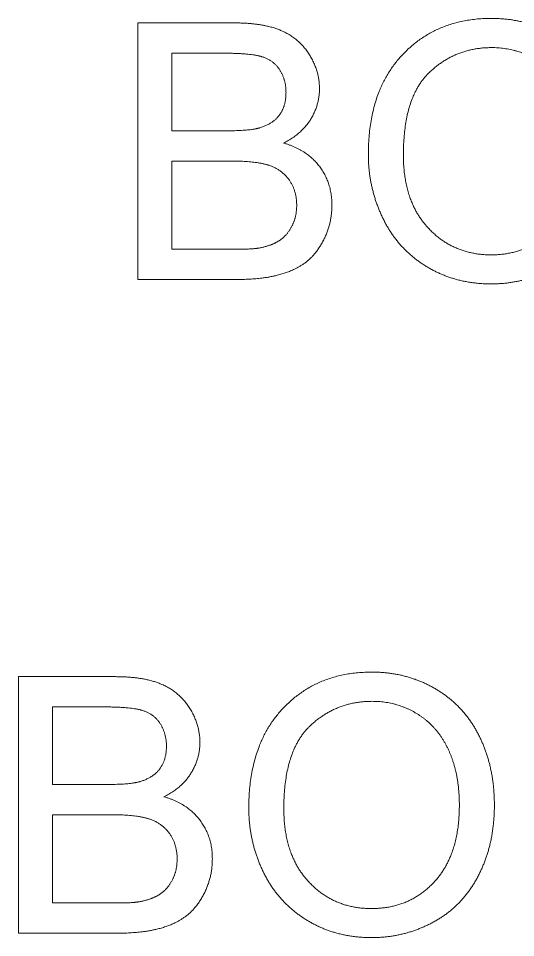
# Model space of a CAD drawing. Header units: millimetres. Extents: x -205 to 205, y -139 to 139.
# Drawn here: x 84.93 to 88.19, y -0.23 to 5.79 of the extents above; entities that cross this region are included whole.
import ezdxf

# ---------------------------------------------------------------- set-up
doc = ezdxf.new("R2010")
doc.units = ezdxf.units.MM
doc.layers.add('dimensions', color=7, linetype='Continuous', lineweight=18)

msp = doc.modelspace()

# ---------------------------------------------------------------- linework, layer by layer
at = {"layer": 'dimensions'}
for p, q in [((85.7175, 5.7631), (85.7175, 4.0809)), ((86.3486, 5.7631), (85.7175, 5.7631)), ((85.9401, 5.0562), (85.9401, 5.5646)), ((85.9401, 5.5646), (86.2763, 5.5646)), ((86.3039, 5.0562), (85.9401, 5.0562)), ((85.9401, 4.2794), (85.9401, 4.8577)), ((85.9401, 4.8577), (86.3291, 4.8577)), ((86.3589, 4.2794), (85.9401, 4.2794)), ((85.7175, 4.0809), (86.3589, 4.0809)), ((84.9344, 1.4773), (84.9344, -0.2048)), ((85.5655, 1.4773), (84.9344, 1.4773)), ((85.157, 0.7705), (85.157, 1.2788)), ((85.157, 1.2788), (85.4932, 1.2788)), ((85.5207, 0.7705), (85.157, 0.7705)), ((85.157, -0.0063), (85.157, 0.572)), ((85.157, 0.572), (85.546, 0.572)), ((85.5758, -0.0063), (85.157, -0.0063)), ((84.9344, -0.2048), (85.5758, -0.2048))]:
    msp.add_line(p, q, dxfattribs=at)
for points in [[(87.4513, 5.5559), (87.6762, 5.7929), (88.0319, 5.7929)], [(88.0319, 5.7929), (88.2649, 5.7929), (88.4519, 5.6816)], [(86.3486, 5.7631), (86.5414, 5.7631), (86.6579, 5.712)], [(86.6579, 5.712), (86.7743, 5.6609), (86.8403, 5.5548)], [(86.5322, 5.541), (86.4576, 5.5646), (86.2763, 5.5646)], [(86.8403, 5.5548), (86.9063, 5.4487), (86.9063, 5.3328)], [(87.2264, 4.9002), (87.2264, 5.319), (87.4513, 5.5559)], [(88.0331, 5.6013), (87.7967, 5.6013), (87.6263, 5.4389)], [(88.3332, 5.5169), (88.1995, 5.6013), (88.0331, 5.6013)], [(86.647, 5.4538), (86.6068, 5.5175), (86.5322, 5.541)], [(86.6871, 5.3064), (86.6871, 5.3901), (86.647, 5.4538)], [(87.6263, 5.4389), (87.4559, 5.2765), (87.4559, 4.8967)], [(86.6441, 5.1595), (86.6871, 5.218), (86.6871, 5.3064)], [(86.9063, 5.3328), (86.9063, 5.2249), (86.8478, 5.1297)], [(86.5161, 5.0757), (86.6011, 5.101), (86.6441, 5.1595)], [(86.8478, 5.1297), (86.7892, 5.0344), (86.6711, 4.9759)], [(86.3039, 5.0562), (86.4519, 5.0562), (86.5161, 5.0757)], [(86.6711, 4.9759), (86.8237, 4.9312), (86.9057, 4.8233)], [(87.3228, 4.4802), (87.2264, 4.6787), (87.2264, 4.9002)], [(87.4559, 4.8967), (87.4559, 4.5927), (87.6194, 4.4177)], [(86.5752, 4.8296), (86.4898, 4.8577), (86.3291, 4.8577)], [(86.7089, 4.7321), (86.6607, 4.8015), (86.5752, 4.8296)], [(86.9057, 4.8233), (86.9878, 4.7154), (86.9878, 4.5686)], [(86.7571, 4.5686), (86.7571, 4.6626), (86.7089, 4.7321)], [(86.7238, 4.4268), (86.7571, 4.4882), (86.7571, 4.5686)], [(86.9878, 4.5686), (86.9878, 4.4504), (86.9378, 4.3488)], [(87.6062, 4.1669), (87.4192, 4.2817), (87.3228, 4.4802)], [(86.6389, 4.3333), (86.6906, 4.3655), (86.7238, 4.4268)], [(87.6194, 4.4177), (87.7829, 4.2427), (88.0297, 4.2427)], [(88.0297, 4.2427), (88.2809, 4.2427), (88.4433, 4.4194)], [(86.9378, 4.3488), (86.8879, 4.2473), (86.8145, 4.1922)], [(86.3589, 4.2794), (86.4668, 4.2794), (86.5104, 4.2874)], [(86.5104, 4.2874), (86.5873, 4.3012), (86.6389, 4.3333)], [(86.8145, 4.1922), (86.7411, 4.1371), (86.6303, 4.109)], [(88.0308, 4.0522), (87.7933, 4.0522), (87.6062, 4.1669)], [(86.6303, 4.109), (86.5196, 4.0809), (86.3589, 4.0809)], [(88.4393, 4.156), (88.25, 4.0522), (88.0308, 4.0522)], [(86.6682, 1.2702), (86.8931, 1.5072), (87.2488, 1.5072)], [(87.2488, 1.5072), (87.4817, 1.5072), (87.6688, 1.3959)], [(85.5655, 1.4773), (85.7583, 1.4773), (85.8747, 1.4263)], [(85.8747, 1.4263), (85.9912, 1.3752), (86.0572, 1.2691)], [(87.6688, 1.3959), (87.8558, 1.2846), (87.9539, 1.0855)], [(85.7491, 1.2553), (85.6745, 1.2788), (85.4932, 1.2788)], [(86.0572, 1.2691), (86.1231, 1.1629), (86.1231, 1.0471)], [(86.4433, 0.6145), (86.4433, 1.0333), (86.6682, 1.2702)], [(87.25, 1.3156), (87.0136, 1.3156), (86.8432, 1.1532)], [(87.55, 1.2312), (87.4163, 1.3156), (87.25, 1.3156)], [(85.8638, 1.1681), (85.8237, 1.2318), (85.7491, 1.2553)], [(87.7531, 0.9937), (87.6837, 1.1469), (87.55, 1.2312)], [(85.904, 1.0207), (85.904, 1.1044), (85.8638, 1.1681)], [(86.8432, 1.1532), (86.6728, 0.9908), (86.6728, 0.611)], [(87.9539, 1.0855), (88.052, 0.8864), (88.052, 0.634)], [(86.1231, 1.0471), (86.1231, 0.9392), (86.0646, 0.844)], [(85.8609, 0.8738), (85.904, 0.9323), (85.904, 1.0207)], [(87.8225, 0.6351), (87.8225, 0.8405), (87.7531, 0.9937)], [(85.733, 0.79), (85.8179, 0.8153), (85.8609, 0.8738)], [(86.0646, 0.844), (86.0061, 0.7487), (85.8879, 0.6902)], [(85.5207, 0.7705), (85.6688, 0.7705), (85.733, 0.79)], [(85.8879, 0.6902), (86.0405, 0.6454), (86.1226, 0.5376)], [(86.5397, 0.1945), (86.4433, 0.393), (86.4433, 0.6145)], [(86.6728, 0.611), (86.6728, 0.3069), (86.8363, 0.132)], [(87.6602, 0.1337), (87.8225, 0.3104), (87.8225, 0.6351)], [(88.052, 0.634), (88.052, 0.3781), (87.9488, 0.1761)], [(85.7921, 0.5439), (85.7066, 0.572), (85.546, 0.572)], [(85.9258, 0.4464), (85.8776, 0.5158), (85.7921, 0.5439)], [(86.1226, 0.5376), (86.2046, 0.4297), (86.2046, 0.2828)], [(85.974, 0.2828), (85.974, 0.3769), (85.9258, 0.4464)], [(85.9407, 0.1411), (85.974, 0.2025), (85.974, 0.2828)], [(86.2046, 0.2828), (86.2046, 0.1647), (86.1547, 0.0631)], [(86.8231, -0.1188), (86.6361, -0.004), (86.5397, 0.1945)], [(85.8558, 0.0476), (85.9074, 0.0797), (85.9407, 0.1411)], [(86.8363, 0.132), (86.9998, -0.043), (87.2465, -0.043)], [(87.2465, -0.043), (87.4978, -0.043), (87.6602, 0.1337)], [(87.9488, 0.1761), (87.8455, -0.0258), (87.6562, -0.1297)], [(86.1547, 0.0631), (86.1048, -0.0384), (86.0313, -0.0935)], [(85.5758, -0.0063), (85.6837, -0.0063), (85.7273, 0.0017)], [(85.7273, 0.0017), (85.8042, 0.0155), (85.8558, 0.0476)], [(86.0313, -0.0935), (85.9579, -0.1486), (85.8472, -0.1767)], [(87.2477, -0.2335), (87.0101, -0.2335), (86.8231, -0.1188)], [(85.8472, -0.1767), (85.7365, -0.2048), (85.5758, -0.2048)], [(87.6562, -0.1297), (87.4668, -0.2335), (87.2477, -0.2335)]]:
    msp.add_open_spline(points, degree=2, dxfattribs=at)

doc.saveas('drawing.dxf')
